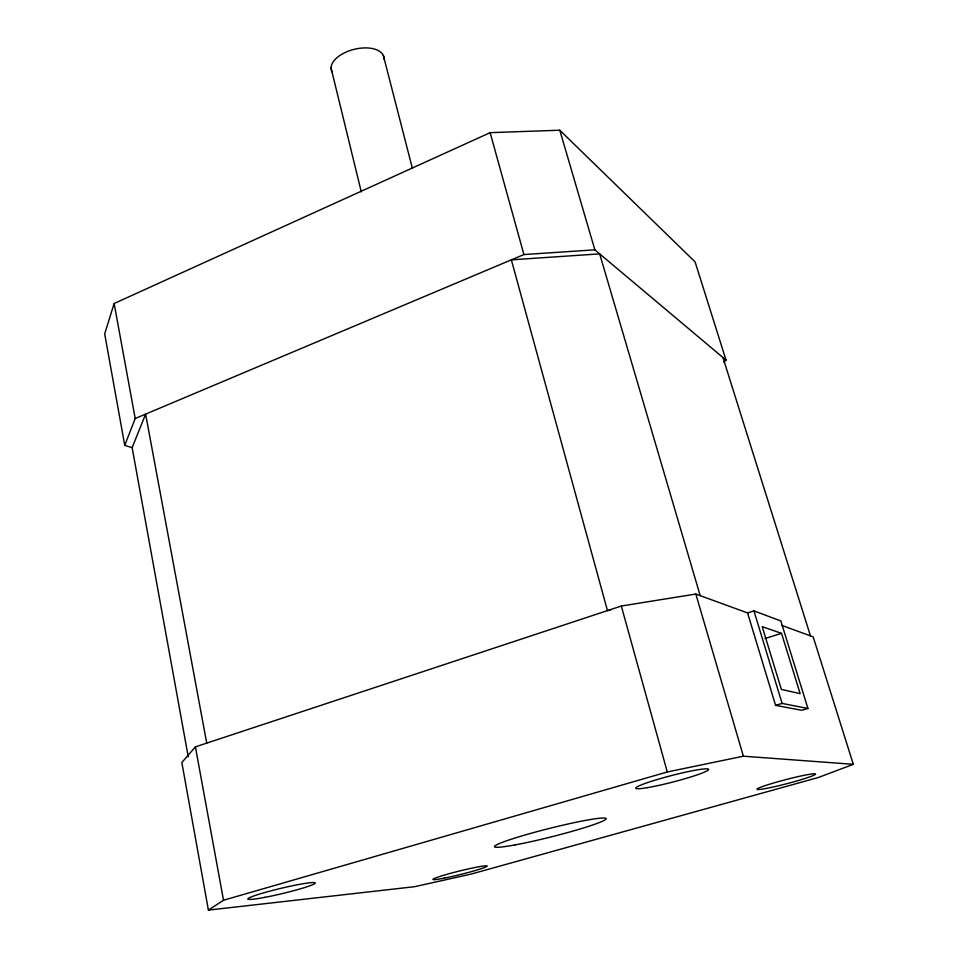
<?xml version="1.0" encoding="UTF-8"?>
<svg xmlns="http://www.w3.org/2000/svg" width="958" height="958" viewBox="0 0 958 958"><rect width="100%" height="100%" fill="white"/><g stroke="black" fill="none" stroke-linecap="round" stroke-linejoin="round"><path stroke-width="1.44" d="M723.865 362.04L726.02 360.1L695.089 261.893L559.783 130.216L490.137 132.659L114.134 303.518L104.685 333.887L124.744 445.362L132.144 447.661L188.259 756.844M124.744 445.362L135.21 418.514L114.134 303.518M132.144 447.661L145.616 414.119L206.724 743.121M747.575 612.928L775.573 705.363L801.726 710.285L807.917 708.465L780.854 620.952L753.934 610.893L747.575 612.928L695.819 594.044L621.311 606.031L195.408 746.869L181.84 762.52L208.401 910.1L414.527 886.701L470.881 874.151L818.395 777.477L853.315 764.316L813.186 636.866L781.668 625.358M208.401 910.1L223.513 900.245L667.283 771.968L743.384 756.197L853.315 764.316M135.21 418.514L523.906 254.553L594.858 249.822L726.02 360.1M764.987 638.543L781.548 633.358L800.158 693.652L781.357 689.413L762.209 626.64L781.548 633.358M775.573 705.363L782.099 703.423L807.917 708.465M610.39 610.138L607.456 610.617L511.356 259.846L599.66 253.87L700.19 595.636M722.931 357.502L810.456 635.873M753.934 610.893L782.099 703.423M559.783 130.216L594.858 249.822M695.819 594.044L743.384 756.197M490.137 132.659L523.906 254.553M621.311 606.031L667.283 771.968M383.356 55.48L412.395 168.404M331.061 68.054L361.298 191.887M195.408 746.869L223.513 900.245M331.971 71.718A27.075 14.478 -14 0 1 354.508 49.241A27.075 14.478 -14 0 1 384.05 59.204M647.369 787.656A37.637 3.305 -14.5 0 0 707.699 770.46A37.637 3.305 -14.5 0 0 661.379 778.303A37.637 3.305 -14.5 0 0 647.369 787.656M770.986 787.476A30.285 2.096 -14.6 0 0 815.581 774.088A30.285 2.096 -14.6 0 0 772.268 783.393A30.285 2.096 -14.6 0 0 770.986 787.476M265.031 897.311A34.62 2.706 -13.4 0 0 315.278 882.989A34.62 2.706 -13.4 0 0 264.48 892.616A34.62 2.706 -13.4 0 0 265.031 897.311M444.488 878.091A27.866 1.808 -13.9 0 0 487.035 866.271A27.866 1.808 -13.9 0 0 448.775 873.816A27.866 1.808 -13.9 0 0 444.488 878.091M514.961 844.932A57.54 4.323 -14.1 0 0 605.396 819.641A57.54 4.323 -14.1 0 0 530.588 833.412A57.54 4.323 -14.1 0 0 514.961 844.932"/></g></svg>
